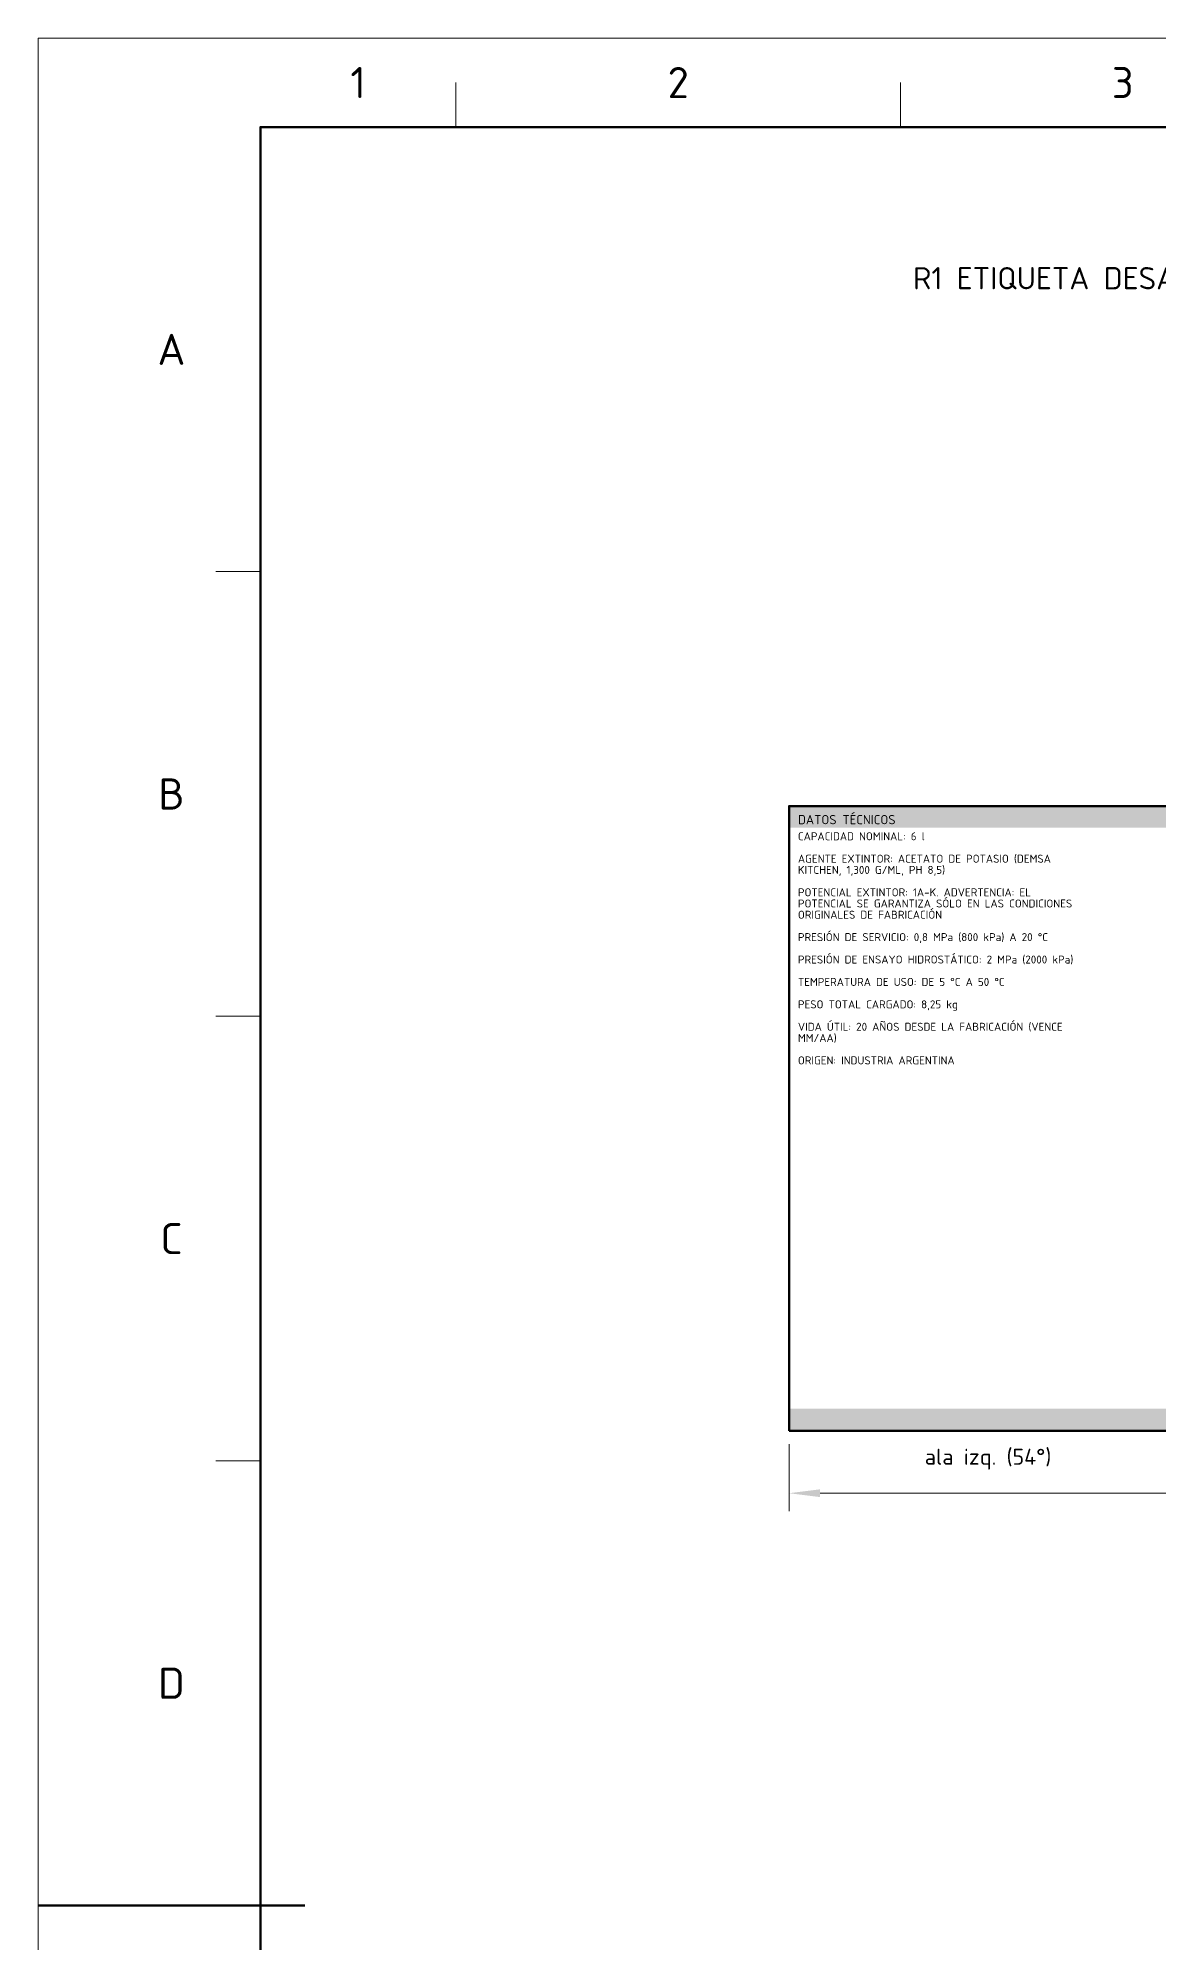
# Model space of a CAD drawing. Header units: millimetres. Extents: x 0 to 2382, y 0 to 420.
# Drawn here: x 1788 to 1914.1, y 205.8 to 420 of the extents above; entities that cross this region are included whole.
import ezdxf
from ezdxf.enums import TextEntityAlignment as Align

# ---------------------------------------------------------------- set-up
doc = ezdxf.new("R2010")
doc.units = ezdxf.units.MM
for name, color, linetype, lineweight in [('01-VISIBLE', 7, 'CONTINUOUS', 70), ('04-COTA', 3, 'CONTINUOUS', 18), ('06-TEXTO', 7, 'CONTINUOUS', 25), ('07-RECUADRO', 7, 'CONTINUOUS', 70), ('08-FINA', 5, 'CONTINUOUS', 18), ('13-GRAFICA', 30, 'CONTINUOUS', 18)]:
    doc.layers.add(name, color=color, linetype=linetype, lineweight=lineweight)
doc.styles.add('ISO3098', font='isocpeur.ttf')
doc.dimstyles.new('FLAMA-IRAM', dxfattribs={"dimtxt": 3.5, "dimasz": 3.5, "dimexe": 2, "dimexo": 1.5, "dimgap": 1, "dimtad": 1, "dimdec": 1, "dimtxsty": 'ISO3098', "dimblk": 'IRAM_FLECHA', "dimblk1": 'IRAM_FLECHA', "dimblk2": 'IRAM_FLECHA', "dimcen": 2.5, "dimclrd": 256, "dimclre": 256, "dimclrt": 256, "dimazin": 3, "dimtfac": 1, "dimtmove": 0, "dimatfit": 3, "dimlwd": 18, "dimlwe": 18})

# ---------------------------------------------------------------- blocks, each defined once
blk = doc.blocks.new('IRAM_FLECHA')
blk.add_solid([(0, 0), (-1, 0.125), (-1, -0.125)])

msp = doc.modelspace()

# ---------------------------------------------------------------- hatches: boundary and pattern name
at = {"layer": '13-GRAFICA', "true_color": 0xffd200}
h = msp.add_hatch(color=7, dxfattribs=at)
h.dxf.hatch_style = 1
h.paths.add_polyline_path([(1917.232, 331.197), (1917.232, 333.632), (1872.465, 333.632), (1872.465, 331.197)])
h = msp.add_hatch(color=7, dxfattribs=at)
h.dxf.hatch_style = 1
h.paths.add_polyline_path([(2051.535, 263.368), (2051.535, 265.878), (1872.465, 265.878), (1872.465, 263.368)])

# ---------------------------------------------------------------- linework, layer by layer
at = {"layer": '01-VISIBLE'}
msp.add_lwpolyline([(1872.465, 263.368), (2051.535, 263.368), (2051.535, 333.632), (1872.465, 333.632)], close=True, dxfattribs=at)
at = {"layer": '07-RECUADRO'}
msp.add_line((1788, 210), (1818, 210), dxfattribs=at)
msp.add_lwpolyline([(1813, 10), (2372, 10), (2372, 410), (1813, 410)], close=True, dxfattribs=at)
at = {"layer": '08-FINA'}
for p, q in [((1835, 410), (1835, 415)), ((1885, 410), (1885, 415)), ((1813, 360), (1808, 360)), ((1813, 310), (1808, 310)), ((1813, 260), (1808, 260))]:
    msp.add_line(p, q, dxfattribs=at)
msp.add_lwpolyline([(1788, 0), (2382, 0), (2382, 420), (1788, 420)], close=True, dxfattribs=at)

# ---------------------------------------------------------------- texts
at = {"layer": '06-TEXTO', "style": 'ISO3098'}
for s, height, p in [('1', 3.5, (1824, 415)), ('2', 3.5, (1860, 415)), ('3', 3.5, (1910, 415)), ('R1 ETIQUETA DESARROLLADA 358 × 141 mm (panel central 179 = arco 108° + alas 90) - ESC. 1:2', 2.5, (1962, 393)), ('A', 3.5, (1803, 385)), ('B', 3.5, (1803, 335)), ('C', 3.5, (1803, 285)), ('D', 3.5, (1803, 235))]:
    msp.add_text(s, height=height, dxfattribs=at).set_placement(p, align=Align.MIDDLE_CENTER)
at = {"layer": '08-FINA', "style": 'ISO3098'}
msp.add_text('ala izq. (54°)', height=1.8, dxfattribs=at).set_placement((1894.848, 261.368), align=Align.TOP_CENTER)
at = {"layer": '13-GRAFICA', "true_color": 0x191919, "style": 'ISO3098'}
for s, height, p in [('DATOS TÉCNICOS', 1.035, (1873.465, 332.632)), ('CAPACIDAD NOMINAL: 6 l', 0.9, (1873.465, 330.692)), ('AGENTE EXTINTOR: ACETATO DE POTASIO (DEMSA', 0.9, (1873.465, 328.172)), ('KITCHEN, 1,300 G/ML, PH 8,5)', 0.9, (1873.465, 326.912)), ('POTENCIAL EXTINTOR: 1A-K. ADVERTENCIA: EL', 0.9, (1873.465, 324.392)), ('POTENCIAL SE GARANTIZA SÓLO EN LAS CONDICIONES', 0.9, (1873.465, 323.132)), ('ORIGINALES DE FABRICACIÓN', 0.9, (1873.465, 321.872)), ('PRESIÓN DE SERVICIO: 0,8 MPa (800 kPa) A 20 °C', 0.9, (1873.465, 319.352)), ('PRESIÓN DE ENSAYO HIDROSTÁTICO: 2 MPa (2000 kPa)', 0.9, (1873.465, 316.832)), ('TEMPERATURA DE USO: DE 5 °C A 50 °C', 0.9, (1873.465, 314.312)), ('PESO TOTAL CARGADO: 8,25 kg', 0.9, (1873.465, 311.792)), ('VIDA ÚTIL: 20 AÑOS DESDE LA FABRICACIÓN (VENCE', 0.9, (1873.465, 309.272)), ('MM/AA)', 0.9, (1873.465, 308.012)), ('ORIGEN: INDUSTRIA ARGENTINA', 0.9, (1873.465, 305.492))]:
    msp.add_text(s, height=height, dxfattribs=at).set_placement(p, align=Align.TOP_LEFT)

# ---------------------------------------------------------------- dimensions: what is measured, and where the dimension line sits
at = {"layer": '04-COTA'}
msp.add_linear_dim(base=(1872.465, 256.368), p1=(1872.465, 263.368), p2=(2051.535, 263.368), dimstyle='FLAMA-IRAM', override={"dimlfac": 2}, dxfattribs=at).render()

doc.saveas('drawing.dxf')
